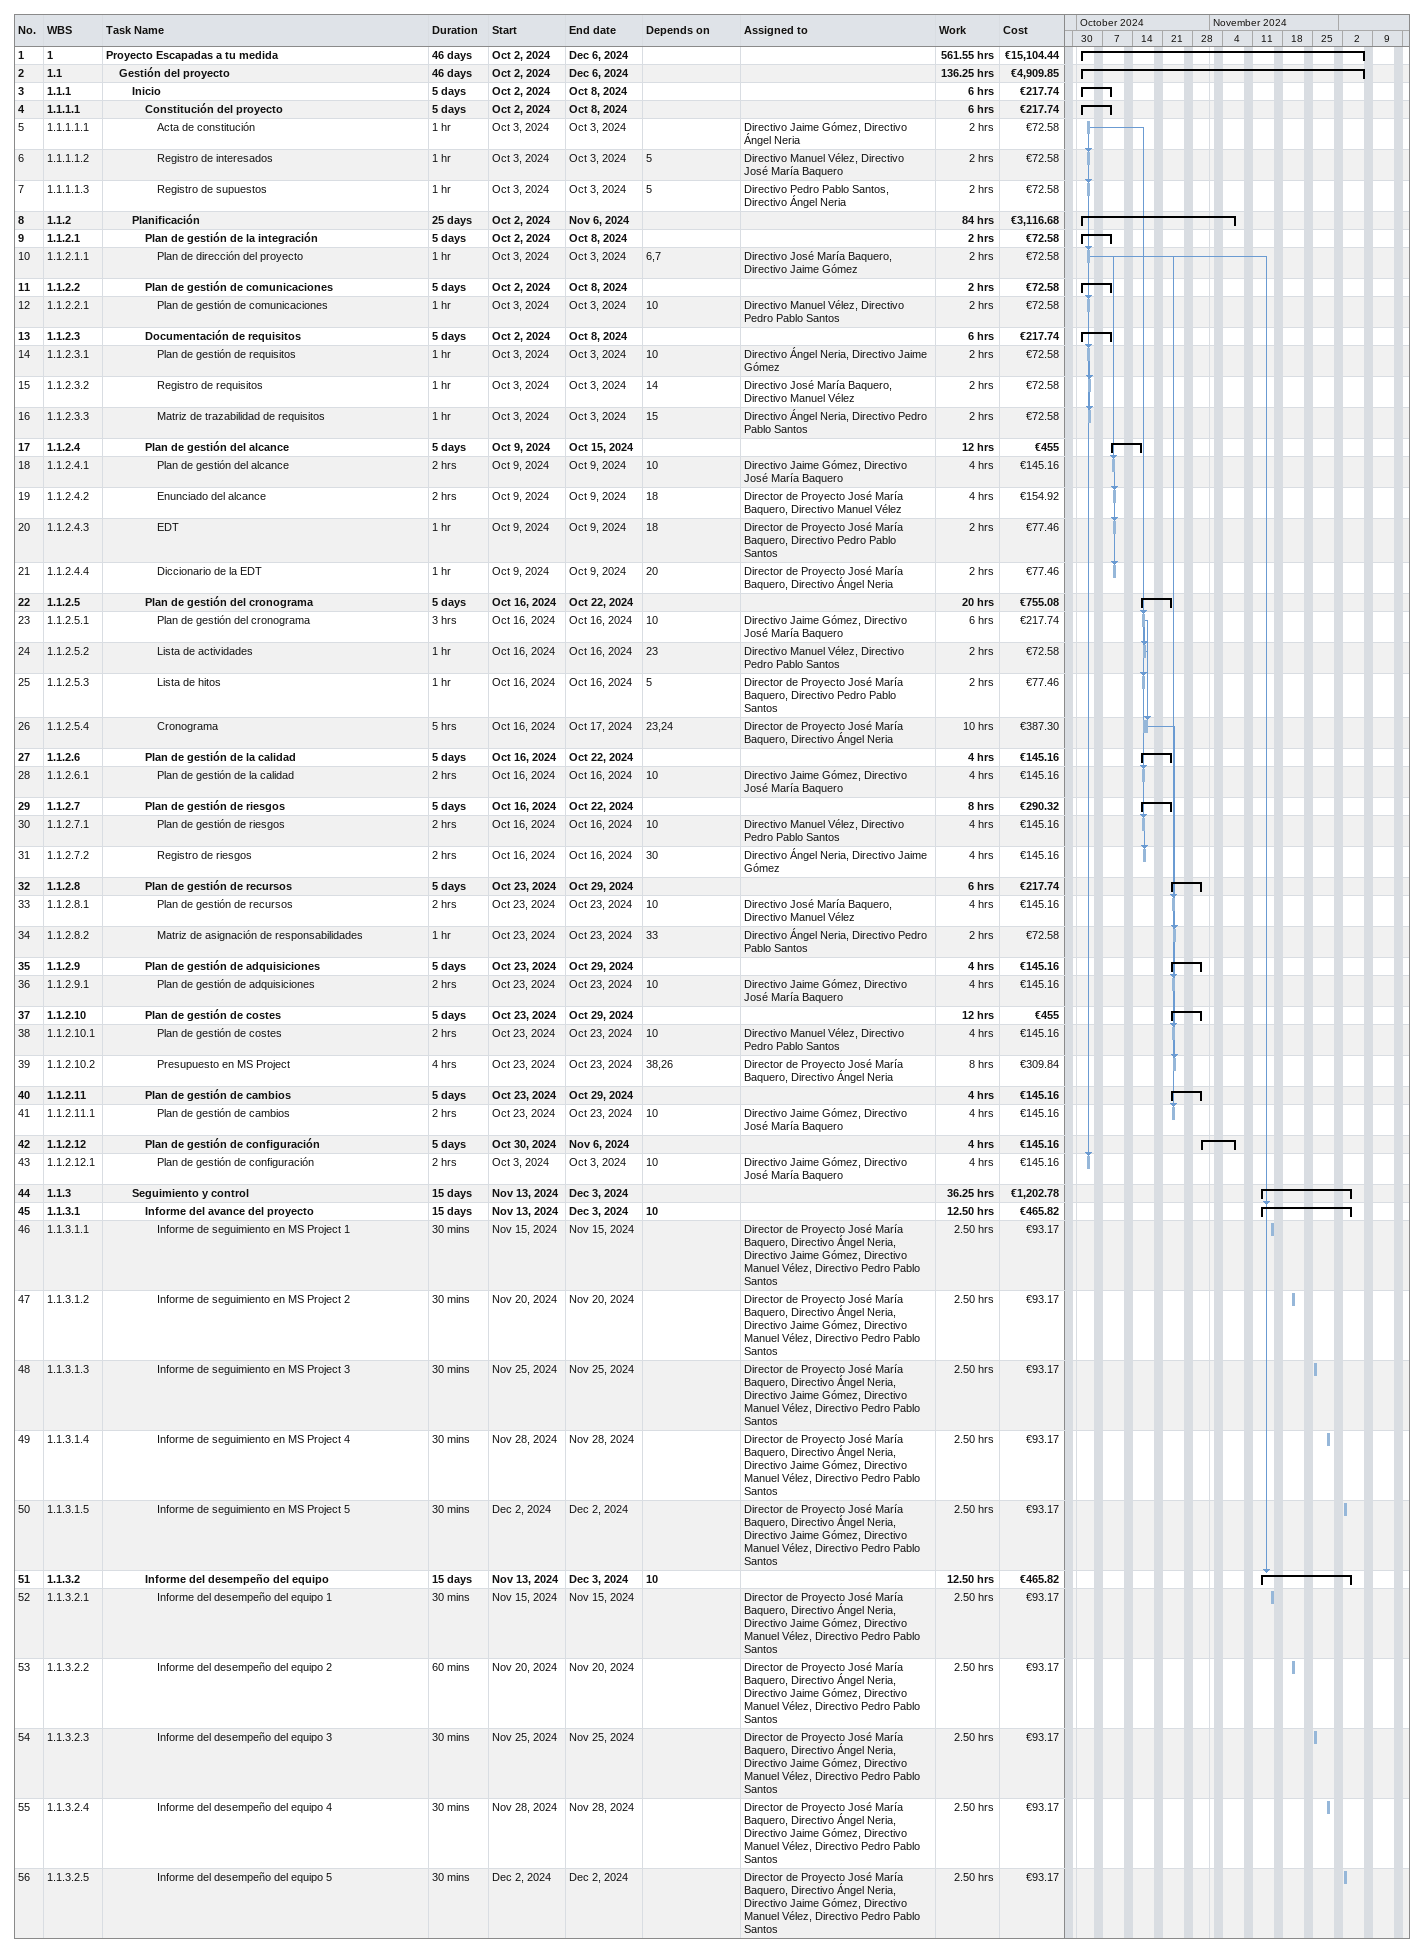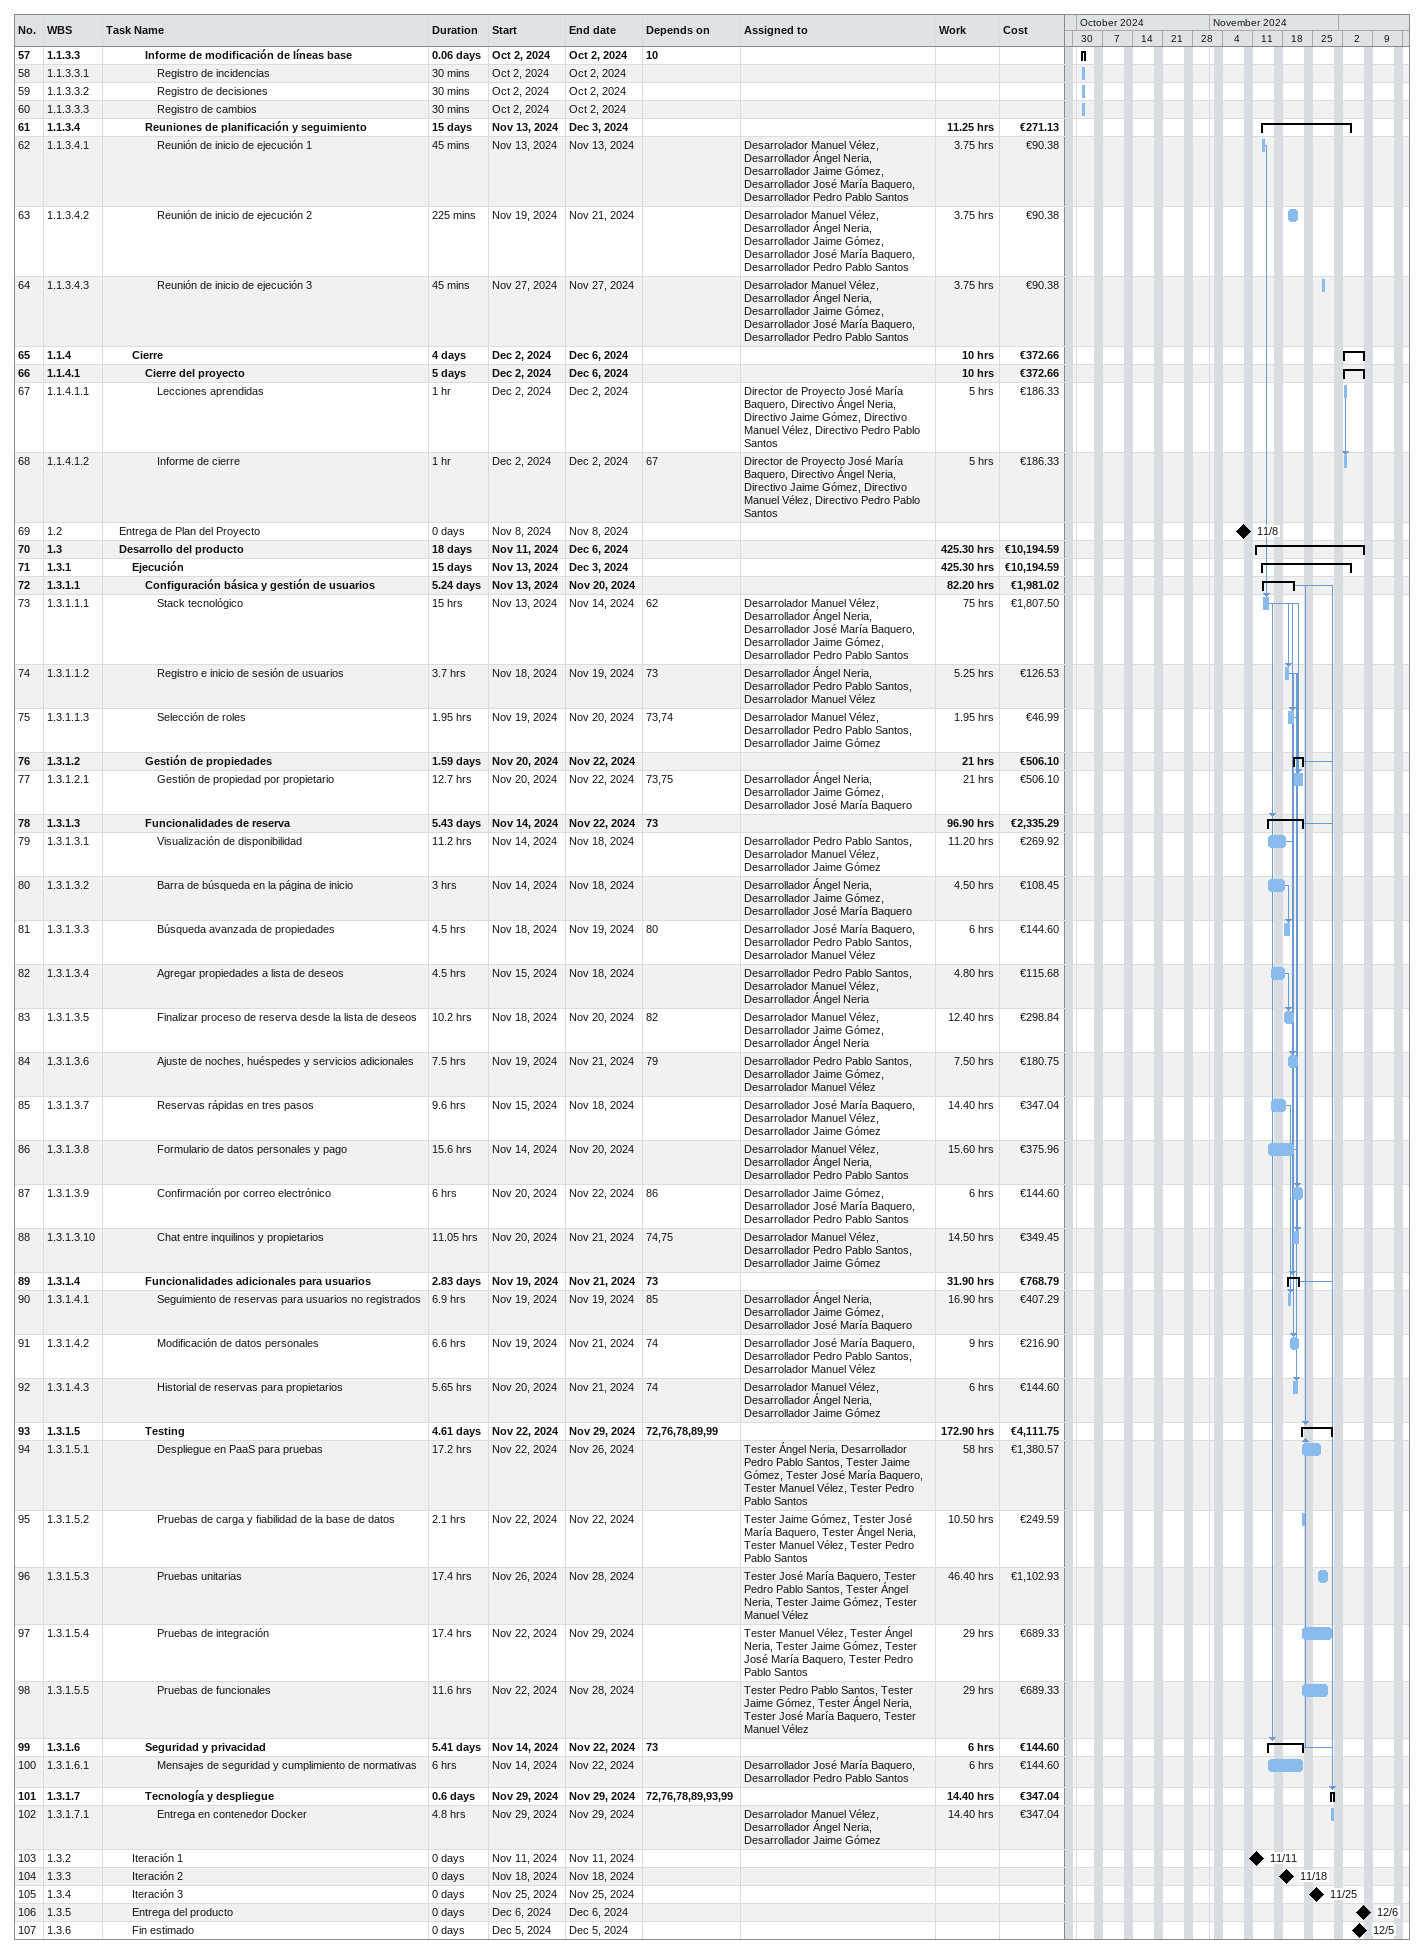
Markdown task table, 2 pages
| ID | WBS | Task | Duration | Start | Finish | Predecessors | Resources | Work (h) | Cost (€) |
|---|---|---|---|---|---|---|---|---|---|
| 1 | 1 | **Proyecto Escapadas a tu medida** | 46d | 2024-10-02 | 2024-12-06 |  |  | 561.55 | 15104.44 |
| 2 | 1.1 | **Gestión del proyecto** | 46d | 2024-10-02 | 2024-12-06 |  |  | 136.25 | 4909.85 |
| 3 | 1.1.1 | **Inicio** | 5d | 2024-10-02 | 2024-10-08 |  |  | 6 | 217.74 |
| 4 | 1.1.1.1 | **Constitución del proyecto** | 5d | 2024-10-02 | 2024-10-08 |  |  | 6 | 217.74 |
| 5 | 1.1.1.1.1 | Acta de constitución | 1h | 2024-10-03 | 2024-10-03 |  | Directivo Jaime Gómez, Directivo Ángel Neria | 2 | 72.58 |
| 6 | 1.1.1.1.2 | Registro de interesados | 1h | 2024-10-03 | 2024-10-03 | 5 | Directivo Manuel Vélez, Directivo José María Baquero | 2 | 72.58 |
| 7 | 1.1.1.1.3 | Registro de supuestos | 1h | 2024-10-03 | 2024-10-03 | 5 | Directivo Pedro Pablo Santos, Directivo Ángel Neria | 2 | 72.58 |
| 8 | 1.1.2 | **Planificación** | 25d | 2024-10-02 | 2024-11-06 |  |  | 84 | 3116.68 |
| 9 | 1.1.2.1 | **Plan de gestión de la integración** | 5d | 2024-10-02 | 2024-10-08 |  |  | 2 | 72.58 |
| 10 | 1.1.2.1.1 | Plan de dirección del proyecto | 1h | 2024-10-03 | 2024-10-03 | 6, 7 | Directivo José María Baquero, Directivo Jaime Gómez | 2 | 72.58 |
| 11 | 1.1.2.2 | **Plan de gestión de comunicaciones** | 5d | 2024-10-02 | 2024-10-08 |  |  | 2 | 72.58 |
| 12 | 1.1.2.2.1 | Plan de gestión de comunicaciones | 1h | 2024-10-03 | 2024-10-03 | 10 | Directivo Manuel Vélez, Directivo Pedro Pablo Santos | 2 | 72.58 |
| 13 | 1.1.2.3 | **Documentación de requisitos** | 5d | 2024-10-02 | 2024-10-08 |  |  | 6 | 217.74 |
| 14 | 1.1.2.3.1 | Plan de gestión de requisitos | 1h | 2024-10-03 | 2024-10-03 | 10 | Directivo Ángel Neria, Directivo Jaime Gómez | 2 | 72.58 |
| 15 | 1.1.2.3.2 | Registro de requisitos | 1h | 2024-10-03 | 2024-10-03 | 14 | Directivo José María Baquero, Directivo Manuel Vélez | 2 | 72.58 |
| 16 | 1.1.2.3.3 | Matriz de trazabilidad de requisitos | 1h | 2024-10-03 | 2024-10-03 | 15 | Directivo Ángel Neria, Directivo Pedro Pablo Santos | 2 | 72.58 |
| 17 | 1.1.2.4 | **Plan de gestión del alcance** | 5d | 2024-10-09 | 2024-10-15 |  |  | 12 | 455 |
| 18 | 1.1.2.4.1 | Plan de gestión del alcance | 2h | 2024-10-09 | 2024-10-09 | 10 | Directivo Jaime Gómez, Directivo José María Baquero | 4 | 145.16 |
| 19 | 1.1.2.4.2 | Enunciado del alcance | 2h | 2024-10-09 | 2024-10-09 | 18 | Director de Proyecto José María Baquero, Directivo Manuel Vélez | 4 | 154.92 |
| 20 | 1.1.2.4.3 | EDT | 1h | 2024-10-09 | 2024-10-09 | 18 | Director de Proyecto José María Baquero, Directivo Pedro Pablo Santos | 2 | 77.46 |
| 21 | 1.1.2.4.4 | Diccionario de la EDT | 1h | 2024-10-09 | 2024-10-09 | 20 | Director de Proyecto José María Baquero, Directivo Ángel Neria | 2 | 77.46 |
| 22 | 1.1.2.5 | **Plan de gestión del cronograma** | 5d | 2024-10-16 | 2024-10-22 |  |  | 20 | 755.08 |
| 23 | 1.1.2.5.1 | Plan de gestión del cronograma | 3h | 2024-10-16 | 2024-10-16 | 10 | Directivo Jaime Gómez, Directivo José María Baquero | 6 | 217.74 |
| 24 | 1.1.2.5.2 | Lista de actividades | 1h | 2024-10-16 | 2024-10-16 | 23 | Directivo Manuel Vélez, Directivo Pedro Pablo Santos | 2 | 72.58 |
| 25 | 1.1.2.5.3 | Lista de hitos | 1h | 2024-10-16 | 2024-10-16 | 5 | Director de Proyecto José María Baquero, Directivo Pedro Pablo Santos | 2 | 77.46 |
| 26 | 1.1.2.5.4 | Cronograma | 5h | 2024-10-16 | 2024-10-17 | 23, 24 | Director de Proyecto José María Baquero, Directivo Ángel Neria | 10 | 387.30 |
| 27 | 1.1.2.6 | **Plan de gestión de la calidad** | 5d | 2024-10-16 | 2024-10-22 |  |  | 4 | 145.16 |
| 28 | 1.1.2.6.1 | Plan de gestión de la calidad | 2h | 2024-10-16 | 2024-10-16 | 10 | Directivo Jaime Gómez, Directivo José María Baquero | 4 | 145.16 |
| 29 | 1.1.2.7 | **Plan de gestión de riesgos** | 5d | 2024-10-16 | 2024-10-22 |  |  | 8 | 290.32 |
| 30 | 1.1.2.7.1 | Plan de gestión de riesgos | 2h | 2024-10-16 | 2024-10-16 | 10 | Directivo Manuel Vélez, Directivo Pedro Pablo Santos | 4 | 145.16 |
| 31 | 1.1.2.7.2 | Registro de riesgos | 2h | 2024-10-16 | 2024-10-16 | 30 | Directivo Ángel Neria, Directivo Jaime Gómez | 4 | 145.16 |
| 32 | 1.1.2.8 | **Plan de gestión de recursos** | 5d | 2024-10-23 | 2024-10-29 |  |  | 6 | 217.74 |
| 33 | 1.1.2.8.1 | Plan de gestión de recursos | 2h | 2024-10-23 | 2024-10-23 | 10 | Directivo José María Baquero, Directivo Manuel Vélez | 4 | 145.16 |
| 34 | 1.1.2.8.2 | Matriz de asignación de responsabilidades | 1h | 2024-10-23 | 2024-10-23 | 33 | Directivo Ángel Neria, Directivo Pedro Pablo Santos | 2 | 72.58 |
| 35 | 1.1.2.9 | **Plan de gestión de adquisiciones** | 5d | 2024-10-23 | 2024-10-29 |  |  | 4 | 145.16 |
| 36 | 1.1.2.9.1 | Plan de gestión de adquisiciones | 2h | 2024-10-23 | 2024-10-23 | 10 | Directivo Jaime Gómez, Directivo José María Baquero | 4 | 145.16 |
| 37 | 1.1.2.10 | **Plan de gestión de costes** | 5d | 2024-10-23 | 2024-10-29 |  |  | 12 | 455 |
| 38 | 1.1.2.10.1 | Plan de gestión de costes | 2h | 2024-10-23 | 2024-10-23 | 10 | Directivo Manuel Vélez, Directivo Pedro Pablo Santos | 4 | 145.16 |
| 39 | 1.1.2.10.2 | Presupuesto en MS Project | 4h | 2024-10-23 | 2024-10-23 | 38, 26 | Director de Proyecto José María Baquero, Directivo Ángel Neria | 8 | 309.84 |
| 40 | 1.1.2.11 | **Plan de gestión de cambios** | 5d | 2024-10-23 | 2024-10-29 |  |  | 4 | 145.16 |
| 41 | 1.1.2.11.1 | Plan de gestión de cambios | 2h | 2024-10-23 | 2024-10-23 | 10 | Directivo Jaime Gómez, Directivo José María Baquero | 4 | 145.16 |
| 42 | 1.1.2.12 | **Plan de gestión de configuración** | 5d | 2024-10-30 | 2024-11-06 |  |  | 4 | 145.16 |
| 43 | 1.1.2.12.1 | Plan de gestión de configuración | 2h | 2024-10-03 | 2024-10-03 | 10 | Directivo Jaime Gómez, Directivo José María Baquero | 4 | 145.16 |
| 44 | 1.1.3 | **Seguimiento y control** | 15d | 2024-11-13 | 2024-12-03 |  |  | 36.25 | 1202.78 |
| 45 | 1.1.3.1 | **Informe del avance del proyecto** | 15d | 2024-11-13 | 2024-12-03 | 10 |  | 12.50 | 465.82 |
| 46 | 1.1.3.1.1 | Informe de seguimiento en MS Project 1 | 30min | 2024-11-15 | 2024-11-15 |  | Director de Proyecto José María Baquero, Directivo Ángel Neria, Directivo Jaime Gómez, Directivo Manuel Vélez, Directivo Pedro Pablo Santos | 2.50 | 93.17 |
| 47 | 1.1.3.1.2 | Informe de seguimiento en MS Project 2 | 30min | 2024-11-20 | 2024-11-20 |  | Director de Proyecto José María Baquero, Directivo Ángel Neria, Directivo Jaime Gómez, Directivo Manuel Vélez, Directivo Pedro Pablo Santos | 2.50 | 93.17 |
| 48 | 1.1.3.1.3 | Informe de seguimiento en MS Project 3 | 30min | 2024-11-25 | 2024-11-25 |  | Director de Proyecto José María Baquero, Directivo Ángel Neria, Directivo Jaime Gómez, Directivo Manuel Vélez, Directivo Pedro Pablo Santos | 2.50 | 93.17 |
| 49 | 1.1.3.1.4 | Informe de seguimiento en MS Project 4 | 30min | 2024-11-28 | 2024-11-28 |  | Director de Proyecto José María Baquero, Directivo Ángel Neria, Directivo Jaime Gómez, Directivo Manuel Vélez, Directivo Pedro Pablo Santos | 2.50 | 93.17 |
| 50 | 1.1.3.1.5 | Informe de seguimiento en MS Project 5 | 30min | 2024-12-02 | 2024-12-02 |  | Director de Proyecto José María Baquero, Directivo Ángel Neria, Directivo Jaime Gómez, Directivo Manuel Vélez, Directivo Pedro Pablo Santos | 2.50 | 93.17 |
| 51 | 1.1.3.2 | **Informe del desempeño del equipo** | 15d | 2024-11-13 | 2024-12-03 | 10 |  | 12.50 | 465.82 |
| 52 | 1.1.3.2.1 | Informe del desempeño del equipo 1 | 30min | 2024-11-15 | 2024-11-15 |  | Director de Proyecto José María Baquero, Directivo Ángel Neria, Directivo Jaime Gómez, Directivo Manuel Vélez, Directivo Pedro Pablo Santos | 2.50 | 93.17 |
| 53 | 1.1.3.2.2 | Informe del desempeño del equipo 2 | 60min | 2024-11-20 | 2024-11-20 |  | Director de Proyecto José María Baquero, Directivo Ángel Neria, Directivo Jaime Gómez, Directivo Manuel Vélez, Directivo Pedro Pablo Santos | 2.50 | 93.17 |
| 54 | 1.1.3.2.3 | Informe del desempeño del equipo 3 | 30min | 2024-11-25 | 2024-11-25 |  | Director de Proyecto José María Baquero, Directivo Ángel Neria, Directivo Jaime Gómez, Directivo Manuel Vélez, Directivo Pedro Pablo Santos | 2.50 | 93.17 |
| 55 | 1.1.3.2.4 | Informe del desempeño del equipo 4 | 30min | 2024-11-28 | 2024-11-28 |  | Director de Proyecto José María Baquero, Directivo Ángel Neria, Directivo Jaime Gómez, Directivo Manuel Vélez, Directivo Pedro Pablo Santos | 2.50 | 93.17 |
| 56 | 1.1.3.2.5 | Informe del desempeño del equipo 5 | 30min | 2024-12-02 | 2024-12-02 |  | Director de Proyecto José María Baquero, Directivo Ángel Neria, Directivo Jaime Gómez, Directivo Manuel Vélez, Directivo Pedro Pablo Santos | 2.50 | 93.17 |
| 57 | 1.1.3.3 | **Informe de modificación de líneas base** | 0.06d | 2024-10-02 | 2024-10-02 | 10 |  |  |  |
| 58 | 1.1.3.3.1 | Registro de incidencias | 30min | 2024-10-02 | 2024-10-02 |  |  |  |  |
| 59 | 1.1.3.3.2 | Registro de decisiones | 30min | 2024-10-02 | 2024-10-02 |  |  |  |  |
| 60 | 1.1.3.3.3 | Registro de cambios | 30min | 2024-10-02 | 2024-10-02 |  |  |  |  |
| 61 | 1.1.3.4 | **Reuniones de planificación y seguimiento** | 15d | 2024-11-13 | 2024-12-03 |  |  | 11.25 | 271.13 |
| 62 | 1.1.3.4.1 | Reunión de inicio de ejecución 1 | 45min | 2024-11-13 | 2024-11-13 |  | Desarrolador Manuel Vélez, Desarrollador Ángel Neria, Desarrollador Jaime Gómez, Desarrollador José María Baquero, Desarrollador Pedro Pablo Santos | 3.75 | 90.38 |
| 63 | 1.1.3.4.2 | Reunión de inicio de ejecución 2 | 225min | 2024-11-19 | 2024-11-21 |  | Desarrolador Manuel Vélez, Desarrollador Ángel Neria, Desarrollador Jaime Gómez, Desarrollador José María Baquero, Desarrollador Pedro Pablo Santos | 3.75 | 90.38 |
| 64 | 1.1.3.4.3 | Reunión de inicio de ejecución 3 | 45min | 2024-11-27 | 2024-11-27 |  | Desarrolador Manuel Vélez, Desarrollador Ángel Neria, Desarrollador Jaime Gómez, Desarrollador José María Baquero, Desarrollador Pedro Pablo Santos | 3.75 | 90.38 |
| 65 | 1.1.4 | **Cierre** | 4d | 2024-12-02 | 2024-12-06 |  |  | 10 | 372.66 |
| 66 | 1.1.4.1 | **Cierre del proyecto** | 5d | 2024-12-02 | 2024-12-06 |  |  | 10 | 372.66 |
| 67 | 1.1.4.1.1 | Lecciones aprendidas | 1h | 2024-12-02 | 2024-12-02 |  | Director de Proyecto José María Baquero, Directivo Ángel Neria, Directivo Jaime Gómez, Directivo Manuel Vélez, Directivo Pedro Pablo Santos | 5 | 186.33 |
| 68 | 1.1.4.1.2 | Informe de cierre | 1h | 2024-12-02 | 2024-12-02 | 67 | Director de Proyecto José María Baquero, Directivo Ángel Neria, Directivo Jaime Gómez, Directivo Manuel Vélez, Directivo Pedro Pablo Santos | 5 | 186.33 |
| 69 | 1.2 | Entrega de Plan del Proyecto | 0d | 2024-11-08 | 2024-11-08 |  |  |  |  |
| 70 | 1.3 | **Desarrollo del producto** | 18d | 2024-11-11 | 2024-12-06 |  |  | 425.30 | 10194.59 |
| 71 | 1.3.1 | **Ejecución** | 15d | 2024-11-13 | 2024-12-03 |  |  | 425.30 | 10194.59 |
| 72 | 1.3.1.1 | **Configuración básica y gestión de usuarios** | 5.24d | 2024-11-13 | 2024-11-20 |  |  | 82.20 | 1981.02 |
| 73 | 1.3.1.1.1 | Stack tecnológico | 15h | 2024-11-13 | 2024-11-14 | 62 | Desarrolador Manuel Vélez, Desarrollador Ángel Neria, Desarrollador José María Baquero, Desarrollador Jaime Gómez, Desarrollador Pedro Pablo Santos | 75 | 1807.50 |
| 74 | 1.3.1.1.2 | Registro e inicio de sesión de usuarios | 3.7h | 2024-11-18 | 2024-11-19 | 73 | Desarrollador Ángel Neria, Desarrollador Pedro Pablo Santos, Desarrolador Manuel Vélez | 5.25 | 126.53 |
| 75 | 1.3.1.1.3 | Selección de roles | 1.95h | 2024-11-19 | 2024-11-20 | 73, 74 | Desarrolador Manuel Vélez, Desarrollador Pedro Pablo Santos, Desarrollador Jaime Gómez | 1.95 | 46.99 |
| 76 | 1.3.1.2 | **Gestión de propiedades** | 1.59d | 2024-11-20 | 2024-11-22 |  |  | 21 | 506.10 |
| 77 | 1.3.1.2.1 | Gestión de propiedad por propietario | 12.7h | 2024-11-20 | 2024-11-22 | 73, 75 | Desarrollador Ángel Neria, Desarrollador Jaime Gómez, Desarrollador José María Baquero | 21 | 506.10 |
| 78 | 1.3.1.3 | **Funcionalidades de reserva** | 5.43d | 2024-11-14 | 2024-11-22 | 73 |  | 96.90 | 2335.29 |
| 79 | 1.3.1.3.1 | Visualización de disponibilidad | 11.2h | 2024-11-14 | 2024-11-18 |  | Desarrollador Pedro Pablo Santos, Desarrolador Manuel Vélez, Desarrollador Jaime Gómez | 11.20 | 269.92 |
| 80 | 1.3.1.3.2 | Barra de búsqueda en la página de inicio | 3h | 2024-11-14 | 2024-11-18 |  | Desarrollador Ángel Neria, Desarrollador Jaime Gómez, Desarrollador José María Baquero | 4.50 | 108.45 |
| 81 | 1.3.1.3.3 | Búsqueda avanzada de propiedades | 4.5h | 2024-11-18 | 2024-11-19 | 80 | Desarrollador José María Baquero, Desarrollador Pedro Pablo Santos, Desarrolador Manuel Vélez | 6 | 144.60 |
| 82 | 1.3.1.3.4 | Agregar propiedades a lista de deseos | 4.5h | 2024-11-15 | 2024-11-18 |  | Desarrollador Pedro Pablo Santos, Desarrolador Manuel Vélez, Desarrollador Ángel Neria | 4.80 | 115.68 |
| 83 | 1.3.1.3.5 | Finalizar proceso de reserva desde la lista de deseos | 10.2h | 2024-11-18 | 2024-11-20 | 82 | Desarrolador Manuel Vélez, Desarrollador Jaime Gómez, Desarrollador Ángel Neria | 12.40 | 298.84 |
| 84 | 1.3.1.3.6 | Ajuste de noches, huéspedes y servicios adicionales | 7.5h | 2024-11-19 | 2024-11-21 | 79 | Desarrollador Pedro Pablo Santos, Desarrollador Jaime Gómez, Desarrolador Manuel Vélez | 7.50 | 180.75 |
| 85 | 1.3.1.3.7 | Reservas rápidas en tres pasos | 9.6h | 2024-11-15 | 2024-11-18 |  | Desarrollador José María Baquero, Desarrolador Manuel Vélez, Desarrollador Jaime Gómez | 14.40 | 347.04 |
| 86 | 1.3.1.3.8 | Formulario de datos personales y pago | 15.6h | 2024-11-14 | 2024-11-20 |  | Desarrolador Manuel Vélez, Desarrollador Ángel Neria, Desarrollador Pedro Pablo Santos | 15.60 | 375.96 |
| 87 | 1.3.1.3.9 | Confirmación por correo electrónico | 6h | 2024-11-20 | 2024-11-22 | 86 | Desarrollador Jaime Gómez, Desarrollador José María Baquero, Desarrollador Pedro Pablo Santos | 6 | 144.60 |
| 88 | 1.3.1.3.10 | Chat entre inquilinos y propietarios | 11.05h | 2024-11-20 | 2024-11-21 | 74, 75 | Desarrolador Manuel Vélez, Desarrollador Pedro Pablo Santos, Desarrollador Jaime Gómez | 14.50 | 349.45 |
| 89 | 1.3.1.4 | **Funcionalidades adicionales para usuarios** | 2.83d | 2024-11-19 | 2024-11-21 | 73 |  | 31.90 | 768.79 |
| 90 | 1.3.1.4.1 | Seguimiento de reservas para usuarios no registrados | 6.9h | 2024-11-19 | 2024-11-19 | 85 | Desarrollador Ángel Neria, Desarrollador Jaime Gómez, Desarrollador José María Baquero | 16.90 | 407.29 |
| 91 | 1.3.1.4.2 | Modificación de datos personales | 6.6h | 2024-11-19 | 2024-11-21 | 74 | Desarrollador José María Baquero, Desarrollador Pedro Pablo Santos, Desarrolador Manuel Vélez | 9 | 216.90 |
| 92 | 1.3.1.4.3 | Historial de reservas para propietarios | 5.65h | 2024-11-20 | 2024-11-21 | 74 | Desarrolador Manuel Vélez, Desarrollador Ángel Neria, Desarrollador Jaime Gómez | 6 | 144.60 |
| 93 | 1.3.1.5 | **Testing** | 4.61d | 2024-11-22 | 2024-11-29 | 72, 76, 78, 89, 99 |  | 172.90 | 4111.75 |
| 94 | 1.3.1.5.1 | Despliegue en PaaS para pruebas | 17.2h | 2024-11-22 | 2024-11-26 |  | Tester Ángel Neria, Desarrollador Pedro Pablo Santos, Tester Jaime Gómez, Tester José María Baquero, Tester Manuel Vélez, Tester Pedro Pablo Santos | 58 | 1380.57 |
| 95 | 1.3.1.5.2 | Pruebas de carga y fiabilidad de la base de datos | 2.1h | 2024-11-22 | 2024-11-22 |  | Tester Jaime Gómez, Tester José María Baquero, Tester Ángel Neria, Tester Manuel Vélez, Tester Pedro Pablo Santos | 10.50 | 249.59 |
| 96 | 1.3.1.5.3 | Pruebas unitarias | 17.4h | 2024-11-26 | 2024-11-28 |  | Tester José María Baquero, Tester Pedro Pablo Santos, Tester Ángel Neria, Tester Jaime Gómez, Tester Manuel Vélez | 46.40 | 1102.93 |
| 97 | 1.3.1.5.4 | Pruebas de integración | 17.4h | 2024-11-22 | 2024-11-29 |  | Tester Manuel Vélez, Tester Ángel Neria, Tester Jaime Gómez, Tester José María Baquero, Tester Pedro Pablo Santos | 29 | 689.33 |
| 98 | 1.3.1.5.5 | Pruebas de funcionales | 11.6h | 2024-11-22 | 2024-11-28 |  | Tester Pedro Pablo Santos, Tester Jaime Gómez, Tester Ángel Neria, Tester José María Baquero, Tester Manuel Vélez | 29 | 689.33 |
| 99 | 1.3.1.6 | **Seguridad y privacidad** | 5.41d | 2024-11-14 | 2024-11-22 | 73 |  | 6 | 144.60 |
| 100 | 1.3.1.6.1 | Mensajes de seguridad y cumplimiento de normativas | 6h | 2024-11-14 | 2024-11-22 |  | Desarrollador José María Baquero, Desarrollador Pedro Pablo Santos | 6 | 144.60 |
| 101 | 1.3.1.7 | **Tecnología y despliegue** | 0.6d | 2024-11-29 | 2024-11-29 | 72, 76, 78, 89, 93, 99 |  | 14.40 | 347.04 |
| 102 | 1.3.1.7.1 | Entrega en contenedor Docker | 4.8h | 2024-11-29 | 2024-11-29 |  | Desarrolador Manuel Vélez, Desarrollador Ángel Neria, Desarrollador Jaime Gómez | 14.40 | 347.04 |
| 103 | 1.3.2 | Iteración 1 | 0d | 2024-11-11 | 2024-11-11 |  |  |  |  |
| 104 | 1.3.3 | Iteración 2 | 0d | 2024-11-18 | 2024-11-18 |  |  |  |  |
| 105 | 1.3.4 | Iteración 3 | 0d | 2024-11-25 | 2024-11-25 |  |  |  |  |
| 106 | 1.3.5 | Entrega del producto | 0d | 2024-12-06 | 2024-12-06 |  |  |  |  |
| 107 | 1.3.6 | Fin estimado | 0d | 2024-12-05 | 2024-12-05 |  |  |  |  |
